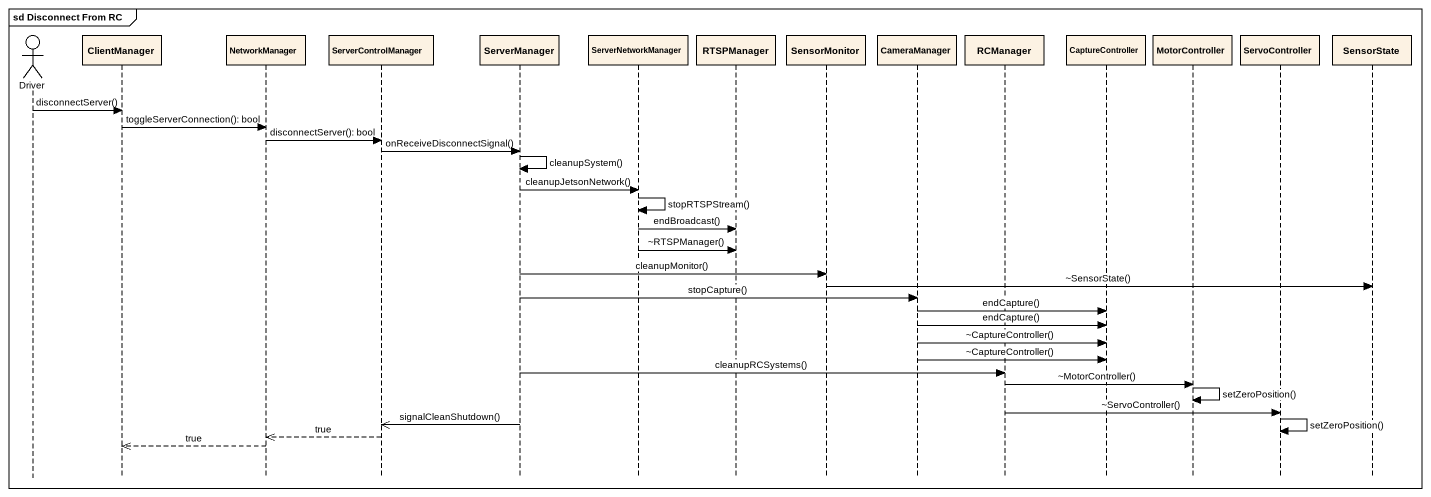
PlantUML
@startuml
mainframe sd Disconnect From RC
hide footbox
actor Driver
participant ClientManager
participant NetworkManager
participant ServerControlManager
participant ServerManager
participant ServerNetworkManager
participant RTSPManager
participant SensorMonitor
participant CameraManager
participant RCManager
participant CaptureController
participant MotorController
participant ServoController
participant SensorState

Driver -> ClientManager : disconnectServer()
ClientManager -> NetworkManager : toggleServerConnection(): bool
NetworkManager -> ServerControlManager : disconnectServer(): bool
ServerControlManager -> ServerManager : onReceiveDisconnectSignal()
ServerManager -> ServerManager : cleanupSystem()
ServerManager -> ServerNetworkManager : cleanupJetsonNetwork()
ServerNetworkManager -> ServerNetworkManager : stopRTSPStream()
ServerNetworkManager -> RTSPManager : endBroadcast()
ServerNetworkManager -> RTSPManager : ~RTSPManager()
ServerManager -> SensorMonitor : cleanupMonitor()
SensorMonitor -> SensorState : ~SensorState()
ServerManager -> CameraManager : stopCapture()
CameraManager -> CaptureController : endCapture()
CameraManager -> CaptureController : endCapture()
CameraManager -> CaptureController : ~CaptureController()
CameraManager -> CaptureController : ~CaptureController()
ServerManager -> RCManager : cleanupRCSystems()
RCManager -> MotorController : ~MotorController()
MotorController -> MotorController : setZeroPosition()
RCManager -> ServoController : ~ServoController()
ServoController -> ServoController : setZeroPosition()
ServerManager ->> ServerControlManager : signalCleanShutdown()
ServerControlManager -->> NetworkManager : true
NetworkManager -->> ClientManager : true
@enduml
